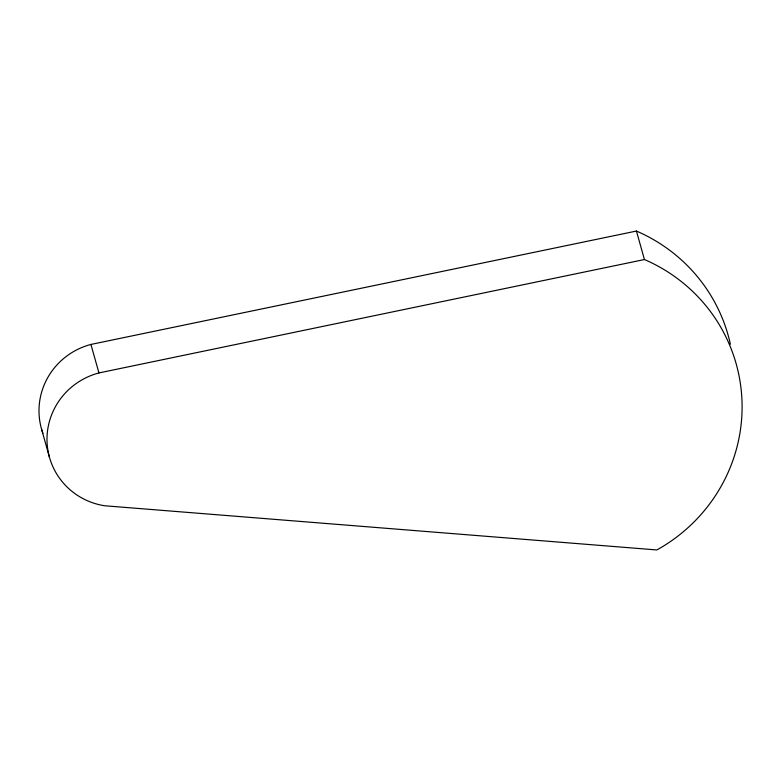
<?xml version="1.0" encoding="UTF-8"?>
<svg xmlns="http://www.w3.org/2000/svg" width="781" height="781" viewBox="0 0 781 781"><rect width="100%" height="100%" fill="white"/><g stroke="black" fill="none" stroke-linecap="round" stroke-linejoin="round"><path stroke-width="1.17" d="M42.916 433.357A69.255 67.888 -15.7 0 1 90.928 344.441L636.427 231.049A165.611 162.35 -15.7 0 1 730.391 344.236M98.943 372.937L644.442 259.536A165.611 162.35 -15.7 0 1 741.95 400.048A165.611 162.35 -15.7 0 1 656.85 549.951L104.615 505.756A69.255 67.888 -15.7 0 1 47.055 442.163A69.255 67.888 -15.7 0 1 98.943 372.937L90.928 344.441M636.427 231.049L644.442 259.536M41.471 428.847L49.486 457.344"/></g></svg>
